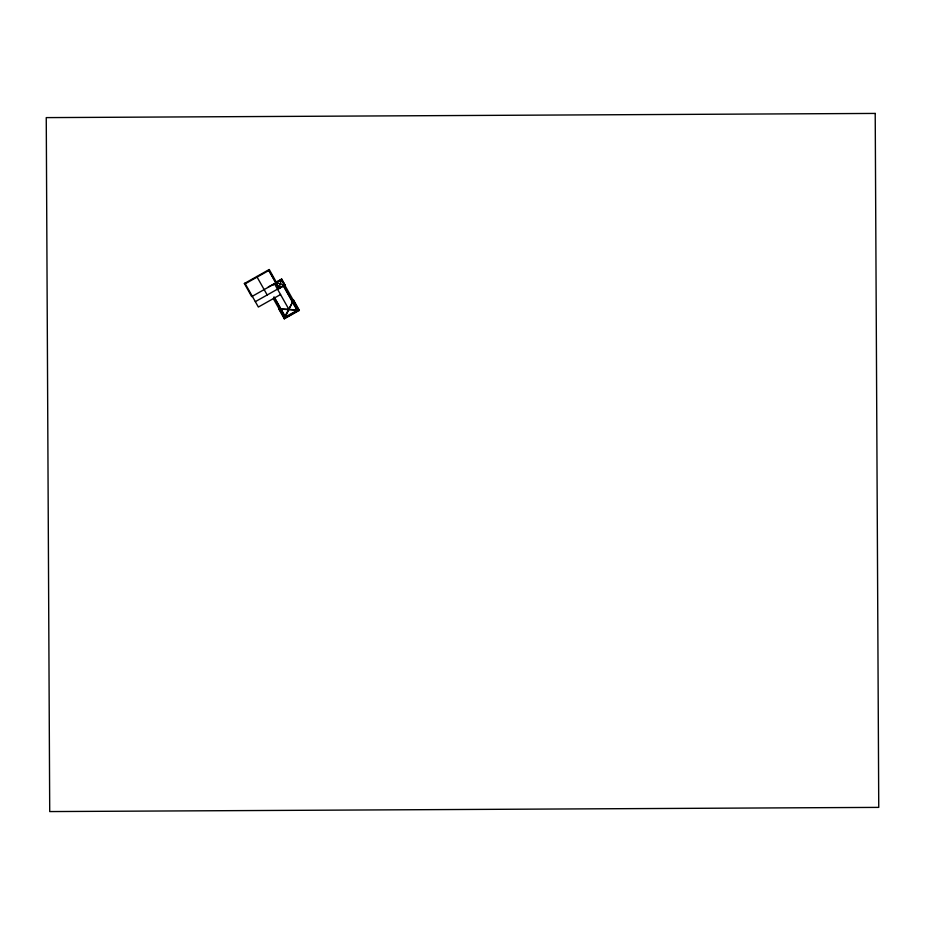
<?xml version="1.0" encoding="UTF-8"?>
<svg xmlns="http://www.w3.org/2000/svg" width="925" height="925" viewBox="0 0 925 925"><rect width="100%" height="100%" fill="white"/><g stroke="black" fill="none" stroke-linecap="round" stroke-linejoin="round"><path stroke-width="1.39" d="M280.287 284.125L280.506 283.617M278.437 287.698L279.35 287.178L281.212 280.518L280.691 279.604M284.333 318.824L293.583 300.139L299.342 310.361L284.333 318.824L278.795 308.996L298.902 310.245M283.952 318.154L293.583 300.139M244.327 283.547L269.244 269.499L276.54 282.611M245.241 283.778L268.967 270.412M275.627 282.738L281.732 279.292M276.61 282.576L251.692 296.624L244.385 283.512M277.801 281.836L281.165 279.94M272.308 285.409L274.644 284.091M276.043 283.408L276.957 282.923L283.617 284.784L284.53 284.264M281.212 280.518L282.194 280.113M255.323 301.666L284.727 285.085M280.553 294.532L258.364 307.042L244.928 283.212M292.115 300.972L297.977 310.708L285.617 317.668L273.927 296.937M283.813 317.899L298.532 309.597M268.308 286.923L274.436 283.732L288.877 309.343L299.342 310.361M278.795 308.996L288.877 309.343M281.582 279.188L284.946 285.154M281.443 279.269L299.064 310.522M283.617 284.784L284.137 285.709M283.235 285.224L297.26 310.095M283.316 285.802L297.422 310.823L285.721 317.414L274.436 297.399M276.436 281.998L276.957 282.923M279.35 287.178L279.986 288.033M268.643 269.846L279.165 288.507M268.874 270.655L278.98 288.507M273.43 298.821L284.241 317.992M256.78 276.529L267.186 294.983M281.616 279.084L275.511 282.518L278.957 288.623L285.05 285.189L281.616 279.084M281.443 279.708L276.136 282.692L279.13 287.999L284.426 285.004L281.443 279.708M875.212 113.428L46.25 117.614L49.719 811.572L878.75 807.386L875.212 113.428"/></g></svg>
